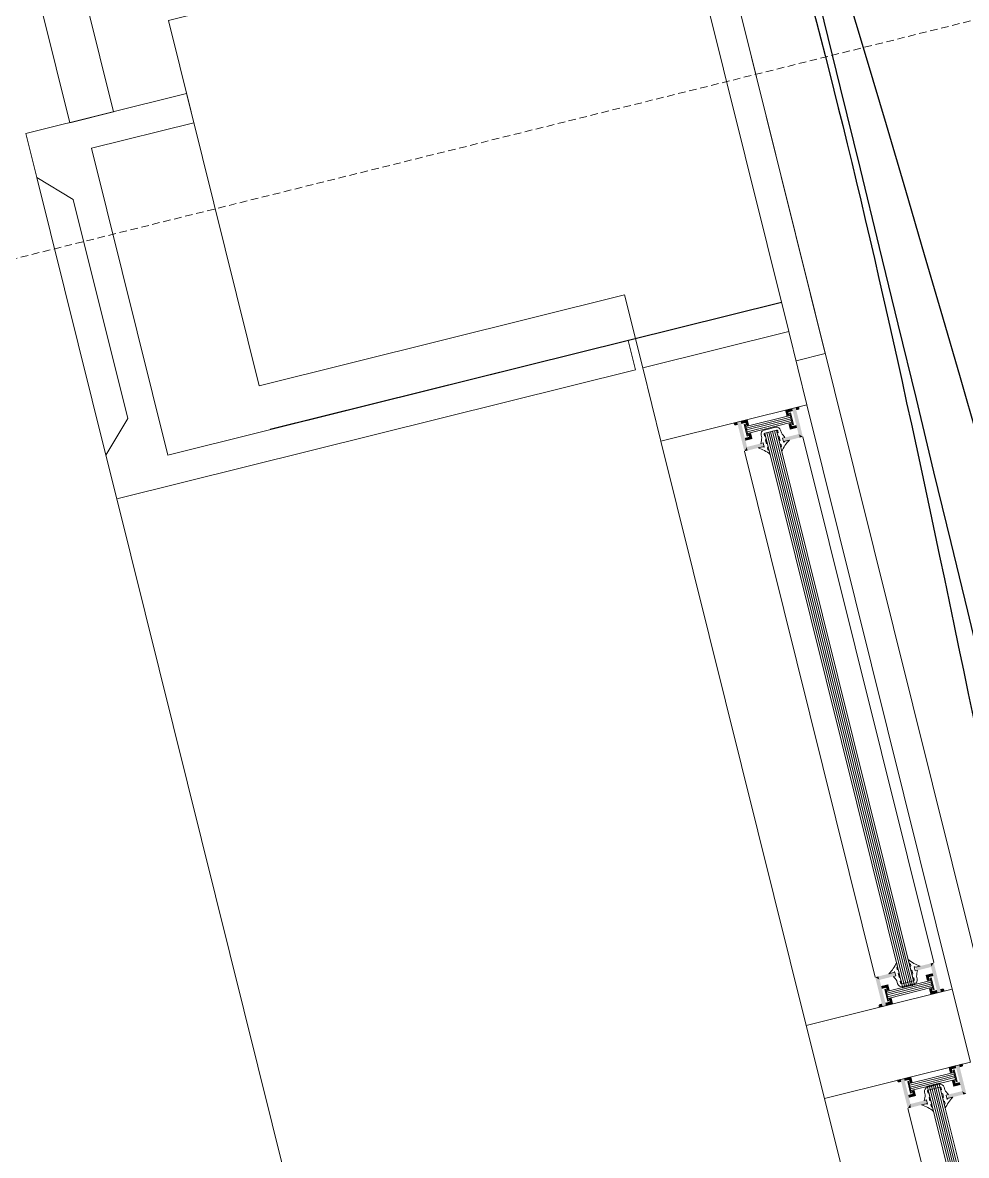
# Model space of a CAD drawing. Header units: inches. Extents: x 122939 to 389145, y 29603 to 574065.
# Drawn here: x 335317 to 335944, y 507196 to 507948 of the extents above; entities that cross this region are included whole.
import ezdxf

# ---------------------------------------------------------------- set-up
doc = ezdxf.new("R2010")
doc.units = ezdxf.units.IN
doc.header["$MEASUREMENT"] = 0
doc.linetypes.add('DASHED', pattern=[0.75, 0.5, -0.25])
doc.linetypes.add('HIDDEN', pattern=[0.375, 0.25, -0.125])
for name, color, linetype in [('8', 8, 'Continuous'), ('A-Hidden', 8, 'HIDDEN'), ('A-WALL', 7, 'Continuous'), ('gypsum', 31, 'Continuous')]:
    doc.layers.add(name, color=color, linetype=linetype)
for name, color, linetype, lineweight in [('A-FLOR-SLAB', 7, 'Continuous', 40), ('A-GLAZ', 134, 'Continuous', 18), ('A-RNDR-ALUM', 1, 'Continuous', 9), ('A-RNDR-CONC', 2, 'Continuous', 18), ('A-RNDR-PLST', 1, 'Continuous', 9), ('A-RNDR-PT36', 253, 'Continuous', 20), ('A-WALL-STON', 4, 'Continuous', 18), ('GRC', 41, 'Continuous', 0)]:
    doc.layers.add(name, color=color, linetype=linetype, lineweight=lineweight)

# ---------------------------------------------------------------- blocks, each defined once
blk = doc.blocks.new('sec ciur')
at = {"layer": '8'}
for points, knots in [([(-17.32255293591879, -133.5639368155971, 2.289047289487974e-05), (-64.37344650056912, -1164.425118909392, 2.292919875267977e-05), (60.39826410682872, -2221.31414069637, 2.298466098702334e-05), (-111.1499501655344, -2339.864786876191, 2.162671394550543e-05), (-75.03343130991561, -3203.2750986584, 2.240870311014218e-05)], [364.3751048704897, 364.3751048704897, 364.3751048704897, 364.3751048704897, 944.5259550131184, 3110.31382546021, 3110.31382546021, 3110.31382546021, 3110.31382546021]), ([(1.856086771411356, -140.0491471653222, 2.289052731637982e-05), (6.664027114689816, -1367.070446489495, 2.292920972047979e-05), (75.86920769797871, -2377.409514449537, 2.298473959385814e-05), (-34.09848121058894, -2247.301838280284, 2.161623412048549e-05), (-25.96492531115655, -3203.275098657061, 2.242029025453958e-05)], [364.6469562146419, 364.6469562146419, 364.6469562146419, 364.6469562146419, 944.5259550131184, 3120.888390920752, 3120.888390920752, 3120.888390920752, 3120.888390920752]), ([(7.172824973065872, -139.5728663862101, 2.289354979097963e-05), (2.595465994207188, -374.6237327778363, 2.292978550067978e-05), (84.28556850546738, -1831.419381409534, 2.296746677779701e-05), (59.37311759655131, -2767.518135040824, 2.211191353417366e-05), (43.38258401822532, -3203.275098655373, 2.212677466498073e-05)], [380.0385463844473, 380.0385463844473, 380.0385463844473, 380.0385463844473, 944.5259550131184, 2562.967604305761, 2562.967604305761, 2562.967604305761, 2562.967604305761])]:
    blk.add_open_spline(points, degree=3, knots=knots, dxfattribs=at)
blk = doc.blocks.new('GLAZ-2')
at = {"layer": 'A-GLAZ'}
for p, q in [((-26.27995439694496, 2838.465835913783, 0.003409208164080689), (-26.27995596569963, 2458.534198798123, 0.003409208164080689)), ((-24.9452864274499, 2838.465835904353, 0.003409208164080689), (-24.94528799620457, 2458.534198807727, 0.003409208164080689)), ((-23.61061846493976, 2838.465835894749, 0.003409208164080689), (-23.61062003386905, 2458.534198817215, 0.003409208164080689)), ((-22.27595049492083, 2838.465835885087, 0.003409208164080689), (-22.27595206373371, 2458.534198826936, 0.003409208164080689)), ((-20.94128252536757, 2838.465835875715, 0.003409208164080689), (-20.94128409423865, 2458.534198836482, 0.003409208164080689)), ((-19.60661456291564, 2838.465835866169, 0.003409208164080689), (-19.6066161316121, 2458.534198846086, 0.003409208164080689)), ((-18.27194659272209, 2838.465835856507, 0.003409208164080689), (-18.27194811101072, 2458.534198855574, 0.003409208164080689)), ((-26.27995439566439, 511.5564514930011, -0.0007184783825887511), (-26.27995596581604, 2391.714646525506, 0.004127730829686641)), ((-24.94528642622754, 511.5564515025471, -0.0007184783825887511), (-24.94528799620457, 2391.714646515902, 0.004127730829686641)), ((-23.6106184637174, 511.5564515119768, -0.0007184783825887511), (-23.61062003375264, 2391.714646506123, 0.004127730829686641)), ((-22.27595049375668, 511.5564515218721, -0.0007184783825887511), (-22.2759520636755, 2391.714646496577, 0.004127730829686641)), ((-20.94128252414521, 511.5564515311853, -0.0007184783825887511), (-20.94128409418045, 2391.714646487089, 0.004127730829686641)), ((-19.60661456163507, 511.5564515406149, -0.0007184783825887511), (-19.60661613167031, 2391.714646477369, 0.004127730829686641)), ((-18.27194659155793, 511.5564515502774, -0.0007184783825887511), (-18.2719481108943, 2391.714646467823, 0.004127730829686641))]:
    blk.add_line(p, q, dxfattribs=at)
at = {"layer": 'A-RNDR-ALUM'}
for p, q in [((-49.98927482002182, 2450.000019664294), (-49.98927179473685, 2850.000015036145, 0.003409208164084662)), ((-38.16279002511874, 2847.37894141319, 0.003409457184726719), (-37.49545604368905, 2847.378941408359, 0.003409457184726719)), ((-38.16279008227866, 2839.370933579863, 0.003409457184726719), (-38.16279002511874, 2847.37894141319, 0.003409457184726719)), ((-38.16279002506053, 2847.378941411967, 0.003409457184726719), (-37.49545604368905, 2847.378941407136, 0.003409457184726719)), ((-38.16279008233687, 2839.370933578699, 0.003409457184726719), (-38.16279002506053, 2847.378941411967, 0.003409457184726719)), ((-37.49545610096538, 2839.37093357509, 0.003409457184726719), (-37.49545604368905, 2847.378941408359, 0.003409457184726719)), ((-37.49545610096538, 2839.370933573984, 0.003409457184726719), (-37.49545604368905, 2847.378941407136, 0.003409457184726719)), ((-37.49545605567982, 2845.710606468667, 0.003409457184726719), (-7.056443175533786, 2845.710606251145, 0.003409457184726719)), ((-37.49545605573803, 2845.710606469598, 0.003409457184726719), (-7.056443175708409, 2845.710606251669, 0.003409457184726719)), ((-37.49545606400352, 2844.542771966138, 0.003409457184726719), (-7.05644318391569, 2844.542771747801, 0.003409457184726719)), ((-37.49545606394531, 2844.542771965149, 0.003409457184726719), (-7.056443184032105, 2844.542771747685, 0.003409457184726719)), ((-36.0170524045825, 2847.378941397823, 0.003409457184726719), (-35.34971841593506, 2847.378941393108, 0.003409457184726719)), ((-36.01705240475712, 2847.378941396601, 0.003409457184726719), (-35.34971841599327, 2847.378941391944, 0.003409457184726719)), ((-6.389109174837358, 2847.378941186005, 0.003409457184726719), (-7.056443163601216, 2847.37894119072, 0.003409457184726719)), ((-7.056443220819347, 2839.370933357568, 0.003409457184726719), (-7.056443163601216, 2847.37894119072, 0.003409457184726719)), ((-6.389109174953774, 2847.378941184666, 0.003409457184726719), (-7.056443163659424, 2847.37894118944, 0.003409457184726719)), ((-7.056443220935762, 2839.370933356113, 0.003409457184726719), (-7.056443163659424, 2847.37894118944, 0.003409457184726719)), ((-6.389109232113697, 2839.370933352562, 0.003409457184726719), (-6.389109174837358, 2847.378941186005, 0.003409457184726719)), ((-6.389109232055489, 2839.370933351398, 0.003409457184726719), (-6.389109174953774, 2847.378941184666, 0.003409457184726719)), ((49.98927492112853, 2450.000019664352), (49.98927813547198, 2850.022322115663, 0.003409332674405691)), ((-38.16279008227866, 2839.370933579863, 0.003409457184726719), (-37.49545610096538, 2839.37093357509, 0.003409457184726719)), ((-38.16279008233687, 2839.370933578699, 0.003409457184726719), (-37.49545610096538, 2839.370933573984, 0.003409457184726719)), ((-37.49545607244363, 2843.37493752077, 0.003409457184726719), (-7.056443192297593, 2843.374937302899, 0.003409457184726719)), ((-37.49545607226901, 2843.374937519664, 0.003409457184726719), (-7.056443192181177, 2843.374937301152, 0.003409457184726719)), ((-37.49545608070912, 2842.207103017252, 0.003409457184726719), (-7.056443200679496, 2842.207102798973, 0.003409457184726719)), ((-37.49545608076733, 2842.207103016088, 0.003409457184726719), (-7.056443200621288, 2842.207102797925, 0.003409457184726719)), ((-37.49545608897461, 2841.039268571825, 0.003409457184726719), (-7.056443208944984, 2841.039268354478, 0.003409457184726719)), ((-37.49545608897461, 2841.039268570545, 0.003409457184726719), (-7.056443209061399, 2841.039268353255, 0.003409457184726719)), ((-36.01705246185884, 2839.370933564554, 0.003409457184726719), (-35.34971847315319, 2839.37093355984, 0.003409457184726719)), ((-36.01705246203346, 2839.370933563332, 0.003409457184726719), (-35.34971847332781, 2839.370933558559, 0.003409457184726719)), ((-6.389109232113697, 2839.370933352562, 0.003409457184726719), (-7.056443220819347, 2839.370933357568, 0.003409457184726719)), ((-6.389109232055489, 2839.370933351398, 0.003409457184726719), (-7.056443220935762, 2839.370933356113, 0.003409457184726719)), ((-38.16279008216225, 2460.629101121565, 0.003409457184726719), (-37.49545610073255, 2460.629101126397, 0.003409457184726719)), ((-38.16279008216225, 2460.629101121565, 0.003409457184726719), (-38.16279002488591, 2452.621093288413, 0.003409457184726719)), ((-38.16279008222045, 2460.629101122788, 0.003409457184726719), (-37.49545610084897, 2460.629101127677, 0.003409457184726719)), ((-38.16279008222045, 2460.629101122788, 0.003409457184726719), (-38.16279002488591, 2452.621093289461, 0.003409457184726719)), ((-37.49545610073255, 2460.629101126397, 0.003409457184726719), (-37.49545604345622, 2452.62109329307, 0.003409457184726719)), ((-37.49545610084897, 2460.629101127677, 0.003409457184726719), (-37.49545604357263, 2452.621093294118, 0.003409457184726719)), ((-36.01705246180063, 2460.629101136816, 0.003409457184726719), (-35.34971847297857, 2460.629101141705, 0.003409457184726719)), ((-36.01705246197525, 2460.629101138155, 0.003409457184726719), (-35.3497184732114, 2460.629101142753, 0.003409457184726719)), ((-6.389109231997281, 2460.629101348983, 0.003409457184726719), (-7.056443220702931, 2460.629101343977, 0.003409457184726719)), ((-7.056443220702931, 2460.629101343977, 0.003409457184726719), (-7.056443163484801, 2452.621093510708, 0.003409457184726719)), ((-6.389109231997281, 2460.629101349914, 0.003409457184726719), (-7.056443220761139, 2460.629101345316, 0.003409457184726719)), ((-7.056443220761139, 2460.629101345316, 0.003409457184726719), (-7.056443163543008, 2452.621093511989, 0.003409457184726719)), ((-6.389109231997281, 2460.629101348983, 0.003409457184726719), (-6.389109174837358, 2452.621093515481, 0.003409457184726719)), ((-6.389109231997281, 2460.629101349914, 0.003409457184726719), (-6.389109174720943, 2452.62109351682, 0.003409457184726719)), ((-37.4954560889164, 2458.960766129603, 0.003409457184726719), (-7.056443208944984, 2458.960766346951, 0.003409457184726719)), ((-37.49545608885819, 2458.960766131, 0.003409457184726719), (-7.056443208828568, 2458.960766348231, 0.003409457184726719)), ((-37.49545608065091, 2457.792931684235, 0.003409457184726719), (-7.056443200563081, 2457.792931902455, 0.003409457184726719)), ((-37.4954560805345, 2457.792931685224, 0.003409457184726719), (-7.056443200446665, 2457.792931903561, 0.003409457184726719)), ((-37.49545607232722, 2456.625097180717, 0.003409457184726719), (-7.05644319212297, 2456.625097398472, 0.003409457184726719)), ((-37.49545607215259, 2456.625097181706, 0.003409457184726719), (-7.056443192064762, 2456.625097400392, 0.003409457184726719)), ((-37.4954560638871, 2455.457262735232, 0.003409457184726719), (-7.056443183741067, 2455.457262953627, 0.003409457184726719)), ((-37.4954560638289, 2455.457262736338, 0.003409457184726719), (-7.05644318391569, 2455.457262953743, 0.003409457184726719)), ((-37.4954560555052, 2454.28942823282, 0.003409457184726719), (-7.056443175359163, 2454.289428450284, 0.003409457184726719)), ((-37.49545605544699, 2454.289428231888, 0.003409457184726719), (-7.056443175533786, 2454.289428449876, 0.003409457184726719)), ((-38.16279002488591, 2452.621093288413, 0.003409457184726719), (-37.49545604345622, 2452.62109329307, 0.003409457184726719)), ((-38.16279002488591, 2452.621093289461, 0.003409457184726719), (-37.49545604357263, 2452.621093294118, 0.003409457184726719)), ((-36.01705240440788, 2452.621093303489, 0.003409457184726719), (-35.34971841576044, 2452.621093308262, 0.003409457184726719)), ((-36.0170524045825, 2452.621093304944, 0.003409457184726719), (-35.34971841581864, 2452.621093309601, 0.003409457184726719)), ((-6.389109174837358, 2452.621093515481, 0.003409457184726719), (-7.056443163484801, 2452.621093510708, 0.003409457184726719)), ((-6.389109174720943, 2452.62109351682, 0.003409457184726719), (-7.056443163543008, 2452.621093511989, 0.003409457184726719)), ((-38.16279002465308, 2397.627752035158, 0.004127979850332672), (-37.49545604351442, 2397.627752030501, 0.004127979850332672)), ((-38.16279008204583, 2389.619744201947, 0.004127979850332672), (-38.16279002465308, 2397.627752035158, 0.004127979850332672)), ((-38.1627900248277, 2397.62775203411, 0.004127979850332672), (-37.49545604345622, 2397.627752029337, 0.004127979850332672)), ((-38.16279008216225, 2389.619744200667, 0.004127979850332672), (-38.1627900248277, 2397.62775203411, 0.004127979850332672)), ((-37.49545610079076, 2389.619744197058, 0.004127979850332672), (-37.49545604351442, 2397.627752030501, 0.004127979850332672)), ((-37.49545610090718, 2389.619744195836, 0.004127979850332672), (-37.49545604345622, 2397.627752029337, 0.004127979850332672)), ((-37.49545605562162, 2395.959417090809, 0.004127979850332672), (-7.056443175475579, 2395.959416873229, 0.004127979850332672)), ((-37.49545605544699, 2395.959417091566, 0.004127979850332672), (-7.056443175650202, 2395.959416873578, 0.004127979850332672)), ((-37.49545606400352, 2394.791582588281, 0.004127979850332672), (-7.056443183741067, 2394.791582369769, 0.004127979850332672)), ((-37.4954560638289, 2394.791582587117, 0.004127979850332672), (-7.056443183857482, 2394.791582369653, 0.004127979850332672)), ((-37.49545607226901, 2393.623748142971, 0.004127979850332672), (-7.05644319212297, 2393.623747924925, 0.004127979850332672)), ((-37.49545607209438, 2393.62374814169, 0.004127979850332672), (-7.056443192064762, 2393.62374792312, 0.004127979850332672)), ((-36.01705240440788, 2397.627752019907, 0.004127979850332672), (-35.34971841576044, 2397.627752015134, 0.004127979850332672)), ((-36.01705240464071, 2397.627752018569, 0.004127979850332672), (-35.34971841581864, 2397.627752013912, 0.004127979850332672)), ((-6.389109174604528, 2397.627751807915, 0.004127979850332672), (-7.056443163484801, 2397.627751812688, 0.004127979850332672)), ((-7.056443220761139, 2389.61974397942, 0.004127979850332672), (-7.056443163484801, 2397.627751812688, 0.004127979850332672)), ((-6.389109174604528, 2397.627751806693, 0.004127979850332672), (-7.056443163484801, 2397.627751811524, 0.004127979850332672)), ((-7.056443220702931, 2389.619743978197, 0.004127979850332672), (-7.056443163484801, 2397.627751811524, 0.004127979850332672)), ((-6.389109231880866, 2389.619743974588, 0.004127979850332672), (-6.389109174604528, 2397.627751807915, 0.004127979850332672)), ((-6.389109231997281, 2389.619743973424, 0.004127979850332672), (-6.389109174604528, 2397.627751806693, 0.004127979850332672)), ((49.98927813657792, 2400.000034705154), (49.98927813663613, 499.999965291121, -0.0007183538722637486)), ((-38.16279008204583, 2389.619744201947, 0.004127979850332672), (-37.49545610079076, 2389.619744197058, 0.004127979850332672)), ((-38.16279008216225, 2389.619744200667, 0.004127979850332672), (-37.49545610090718, 2389.619744195836, 0.004127979850332672)), ((-37.49545608065091, 2392.455913639336, 0.004127979850332672), (-7.056443200621288, 2392.455913420999, 0.004127979850332672)), ((-37.4954560805927, 2392.455913638172, 0.004127979850332672), (-7.056443200504873, 2392.455913419893, 0.004127979850332672)), ((-37.4954560889164, 2391.288079193793, 0.004127979850332672), (-7.056443208886776, 2391.288078976562, 0.004127979850332672)), ((-37.49545608897461, 2391.288079192513, 0.004127979850332672), (-7.056443208712153, 2391.288078975165, 0.004127979850332672)), ((-36.01705246180063, 2389.619744186581, 0.004127979850332672), (-35.34971847292036, 2389.619744181808, 0.004127979850332672)), ((-36.01705246174242, 2389.619744185358, 0.004127979850332672), (-35.3497184732114, 2389.61974418076, 0.004127979850332672)), ((-6.389109231880866, 2389.619743974588, 0.004127979850332672), (-7.056443220761139, 2389.61974397942, 0.004127979850332672)), ((-6.389109231997281, 2389.619743973424, 0.004127979850332672), (-7.056443220702931, 2389.619743978197, 0.004127979850332672))]:
    blk.add_line(p, q, dxfattribs=at)
for points in [[(-49.98927482025465, 2850.000015037076), (49.98927492101211, 2850.000015037251), (49.9892748692655, 2899.999999996333), (-49.98927487194305, 2899.999999996275)], [(-49.98927482002182, 2450.000019664294), (49.98927492112853, 2450.000019664352), (49.98927486938192, 2400.000034705154), (-49.98927487188485, 2400.000034705212)]]:
    blk.add_lwpolyline(points, close=True, dxfattribs=at)
for points, const_width, elevation in [([(-43.69363500073086, 2848.617584706109, -0.4142135623730951), (-44.16410545568215, 2849.088055167929)], 0.9275942368101441, 0.003409457184726719), ([(-43.69363500049803, 2848.617584704945, -0.4142135623730951), (-44.16410545556573, 2849.088055166707)], 0.9275942368101441, 0.003409457184726719), ([(-0.7173264753073454, 2848.600784982496, 0.4142135623730949), (-0.2468560139532201, 2849.071255437681)], 0.9275942368101441, 0.003409457184726719), ([(-0.7173264753073454, 2848.60078498139, 0.4142135623730949), (-0.2468560138368048, 2849.071255436458)], 0.9275942368101441, 0.003409457184726719), ([(-43.69363500049803, 2451.382449995261, 0.4142135623730951), (-44.16410545550752, 2450.911979533616)], 0.9275942368101441, 0.003409457184726719), ([(-43.69363500038162, 2451.382449996483, 0.4142135623730951), (-44.16410545550752, 2450.911979534721)], 0.9275942368101441, 0.003409457184726719), ([(-0.7173264751327224, 2451.399249718932, -0.4142135623730949), (-0.2468560138950124, 2450.928779263806)], 0.9275942368101441, 0.003409457184726719), ([(-0.7173264750745147, 2451.399249719921, -0.4142135623730949), (-0.2468560137203895, 2450.928779264854)], 0.9275942368101441, 0.003409457184726719), ([(-43.69363500055624, 2398.866395328252, -0.4142135623730951), (-44.16410545544932, 2399.336865789955)], 0.927594236810144, 0.004127979850332672), ([(-43.69363500038162, 2398.86639532703, -0.4142135623730951), (-44.16410545556573, 2399.336865788791)], 0.927594236810144, 0.004127979850332672), ([(-0.7173264750163071, 2398.849595604581, 0.4142135623730949), (-0.2468560137203895, 2399.320066059765)], 0.927594236810144, 0.004127979850332672), ([(-0.7173264749580994, 2398.849595603475, 0.4142135623730949), (-0.2468560138368048, 2399.320066058659)], 0.927594236810144, 0.004127979850332672)]:
    blk.add_lwpolyline(points, format="xyb", dxfattribs=dict(at, const_width=const_width, elevation=elevation))
at = {"layer": 'A-RNDR-ALUM', "elevation": 2.490206460308009e-07}
for points in [[(-14.00100916728843, 2832.390093644266), (-15.602610726899, 2832.390093655849), (-15.60261074767914, 2829.469848537818, -0.0155525880924592), (-14.7753579117707, 2829.987691309769), (-11.59860684425803, 2829.987691287126, 0.1043043731108854), (-18.27194672072073, 2823.879049506621), (-18.27194670238532, 2826.459066748153, -0.0160355215991069), (-17.6046127139125, 2827.212203640898), (-17.60461270512315, 2828.458716511959), (-18.27194668329321, 2829.126050500141), (-18.27194666303694, 2831.957308809622), (-17.60461268475046, 2831.289974821208), (-17.60461266775383, 2833.663921582105), (-18.27194664604031, 2834.331255569705), (-18.27194662572583, 2837.162513879593), (-17.60461264773039, 2836.495179891237), (-17.60461261693854, 2837.798501859943, 0.4142135623730942), (-18.27194659505039, 2838.465835847775), (-26.27995439514052, 2838.465835905168, 0.4142135623730959), (-26.94728838303126, 2837.798501926824), (-26.94728841364849, 2836.495179958234), (-26.27995442593237, 2837.16251393687), (-26.27995444601402, 2834.331255626981), (-26.94728843413759, 2833.663921648869), (-26.94728845107602, 2831.289974888263), (-26.27995446306886, 2831.957308867073), (-26.27995448338334, 2829.126050557476), (-26.94728847115766, 2828.458716578665), (-26.94728848023806, 2827.212203707546, -0.0160355215991069), (-26.27995450230082, 2826.459066805255), (-26.27995452098548, 2823.879049563955, 0.1043043731108854), (-32.95329431019491, 2829.987691439979), (-29.77654324326431, 2829.987691417104, -0.0155525880924592), (-28.94929041410796, 2829.469848633278), (-28.94929039332783, 2832.390093751193), (-30.5508919529384, 2832.39009376266, 0.0216463737862068), (-28.94929036812391, 2835.918718338478), (-28.94929033319931, 2837.798501941259, -0.4142135623730379), (-26.27995438076323, 2840.467837855336), (-18.27194658073131, 2840.467837798118, -0.4142135623730357), (-15.60261066677049, 2837.798501845624), (-15.60261070163688, 2835.918718243076, 0.021646373786206)], [(-14.0010091670556, 2467.609941057162), (-15.60261072684079, 2467.609941045695), (-15.60261074767914, 2470.530186163553, 0.0155525880924592), (-14.77535791171249, 2470.012343391601), (-11.59860684408341, 2470.012343414244, -0.1043043731108854), (-18.27194672072073, 2476.120985194808), (-18.27194670215249, 2473.540967953391, 0.0160355215991069), (-17.60461271385429, 2472.787831060647), (-17.60461270494852, 2471.541318189527), (-18.27194668317679, 2470.873984201229), (-18.27194666297873, 2468.042725891923), (-17.60461268469226, 2468.710059880104), (-17.60461266775383, 2466.33611311944), (-18.27194664604031, 2465.668779131724), (-18.27194662555121, 2462.837520821835), (-17.60461264749756, 2463.504854810133), (-17.60461261676392, 2462.201532841544, -0.4142135623730942), (-18.27194659493398, 2461.534198853595), (-26.27995439502411, 2461.534198796377, -0.4142135623730959), (-26.94728838291485, 2462.201532774721), (-26.94728841364849, 2463.504854743311), (-26.27995442581596, 2462.837520764617), (-26.27995444601402, 2465.668779074447), (-26.94728843402117, 2466.336113052559), (-26.9472884509596, 2468.710059813282), (-26.27995446301065, 2468.042725834355), (-26.27995448326692, 2470.873984143895), (-26.94728847115766, 2471.541318122647), (-26.94728848023806, 2472.787830993824, 0.0160355215991069), (-26.27995450224262, 2473.540967896173), (-26.27995452086907, 2476.120985137473, -0.1043043731108854), (-32.9532943101367, 2470.012343261449), (-29.77654324297328, 2470.012343284267, 0.0155525880924592), (-28.94929041393334, 2470.530186068034), (-28.949290393095, 2467.609940950235), (-30.55089195282198, 2467.609940938826, -0.0216463737862068), (-28.9492903680075, 2464.081316362834), (-28.94929033314111, 2462.201532760111, 0.4142135623730379), (-26.27995438064681, 2459.532196846034), (-18.2719465806731, 2459.532196903427, 0.4142135623730357), (-15.60261066653766, 2462.201532855746), (-15.60261070134584, 2464.081316458469, -0.021646373786206)], [(-14.00100916699739, 2382.638904266292), (-15.60261072672438, 2382.638904277759), (-15.60261074762093, 2379.718659159902, -0.0155525880924592), (-14.77535791159607, 2380.236501931795), (-11.59860684419982, 2380.236501909094, 0.1043043731108854), (-18.27194672054611, 2374.12786012853), (-18.27194670215249, 2376.70787737018, -0.0160355215991069), (-17.60461271385429, 2377.461014262924), (-17.60461270494852, 2378.707527133869), (-18.27194668311859, 2379.374861122109), (-18.27194666292053, 2382.20611943159), (-17.60461268469226, 2381.538785443467), (-17.60461266769562, 2383.912732203957), (-18.27194664592389, 2384.580066191731), (-18.27194662566762, 2387.41132450162), (-17.60461264749756, 2386.743990513321), (-17.60461261676392, 2388.047312482086, 0.4142135623730942), (-18.27194659493398, 2388.714646469802), (-26.27995439502411, 2388.714646527253, 0.4142135623730959), (-26.94728838285664, 2388.047312548792), (-26.94728841353208, 2386.743990580202), (-26.27995442575775, 2387.411324558954), (-26.27995444601402, 2384.580066249007), (-26.94728843378834, 2383.912732270896), (-26.94728845084319, 2381.538785510173), (-26.27995446301065, 2382.206119488983), (-26.27995448332513, 2379.374861179502), (-26.94728847115766, 2378.707527200633), (-26.94728848012164, 2377.461014329689, -0.0160355215991069), (-26.27995450230082, 2376.707877427281), (-26.27995452086907, 2374.127860185923, 0.1043043731108854), (-32.95329431019491, 2380.236502062005), (-29.7765432431479, 2380.23650203913, -0.0155525880924592), (-28.94929041399155, 2379.718659255304), (-28.94929039321141, 2382.63890437322), (-30.55089195288019, 2382.63890438457, 0.0216463737862068), (-28.94929036789108, 2386.167528960563), (-28.94929033314111, 2388.047312563227, -0.4142135623730379), (-26.27995438058861, 2390.716648477304), (-18.2719465806731, 2390.716648420028, -0.4142135623730357), (-15.60261066653766, 2388.04731246765), (-15.60261070134584, 2386.167528864986, 0.021646373786206)]]:
    blk.add_lwpolyline(points, format="xyb", close=True, dxfattribs=at)
at = {"layer": 'A-RNDR-ALUM'}
for points in [[(-44.62790256366134, 2850.022322763689, 0.003409457184726719), (-44.62790257041343, 2849.088055172353, 0.003409457184726719), (-42.22550022701034, 2850.022322746401, 0.003409457184726719), (-43.69363499374595, 2849.088055165776, 0.003409457184726719)], [(-44.62790256371954, 2850.022322762292, 0.003409457184726719), (-44.62790257035522, 2849.088055171072, 0.003409457184726719), (-42.22550022701034, 2850.022322745237, 0.003409457184726719), (-43.69363499374595, 2849.088055164495, 0.003409457184726719)], [(-42.22550022701034, 2850.022322746401, 0.003409457184726719), (-43.69363499374595, 2849.088055165776, 0.003409457184726719), (-42.22550024057273, 2848.153787564021, 0.003409457184726719), (-43.69363500049803, 2848.15378757444, 0.003409457184726719)], [(-42.22550022701034, 2850.022322745237, 0.003409457184726719), (-43.69363499374595, 2849.088055164495, 0.003409457184726719), (-42.22550024039811, 2848.153787562624, 0.003409457184726719), (-43.69363500043983, 2848.15378757345, 0.003409457184726719)], [(-36.88682837545639, 2848.153787525895, 0.003409457184726719), (-35.01829320867546, 2850.022322694946, 0.003409457184726719), (-39.82309790328145, 2848.153787546849, 0.003409457184726719), (-39.82309788989369, 2850.022322729288, 0.003409457184726719)], [(-36.88682837545639, 2848.153787524556, 0.003409457184726719), (-35.01829320861725, 2850.022322693607, 0.003409457184726719), (-39.82309790328145, 2848.153787545569, 0.003409457184726719), (-39.82309788983548, 2850.022322728066, 0.003409457184726719)], [(-36.886828390765, 2846.018318820628, 0.003409457184726719), (-35.01829323719721, 2846.018318807241, 0.003409457184726719), (-36.88682837545639, 2848.153787525895, 0.003409457184726719), (-35.01829320867546, 2850.022322694946, 0.003409457184726719)], [(-36.8868283907068, 2846.018318819639, 0.003409457184726719), (-35.01829323725542, 2846.018318806251, 0.003409457184726719), (-36.88682837545639, 2848.153787524556, 0.003409457184726719), (-35.01829320861725, 2850.022322693607, 0.003409457184726719)], [(-7.524133105936926, 2848.153787315765, 0.003409457184726719), (-9.392668245942332, 2850.022322511533, 0.003409457184726719), (-4.587863585562445, 2848.153787294868, 0.003409457184726719), (-4.587863572058268, 2850.022322477191, 0.003409457184726719)], [(-7.524133121245541, 2846.018318610557, 0.003409457184726719), (-9.392668274405878, 2846.018318624003, 0.003409457184726719), (-7.524133105936926, 2848.153787315765, 0.003409457184726719), (-9.392668245942332, 2850.022322511533, 0.003409457184726719)], [(-7.524133121245541, 2846.018318609626, 0.003409457184726719), (-9.39266827434767, 2846.018318622839, 0.003409457184726719), (-7.524133105820511, 2848.153787314543, 0.003409457184726719), (-9.392668245767709, 2850.022322510311, 0.003409457184726719)], [(-7.524133105820511, 2848.153787314543, 0.003409457184726719), (-9.392668245767709, 2850.022322510311, 0.003409457184726719), (-4.587863585504238, 2848.153787293355, 0.003409457184726719), (-4.587863572058268, 2850.022322476027, 0.003409457184726719)], [(-2.185461227782071, 2850.022322459961, 0.003409457184726719), (-0.7173264738521539, 2849.088054858206, 0.003409457184726719), (-2.185461241169833, 2848.153787277639, 0.003409457184726719), (-0.7173264806624502, 2848.153787266987, 0.003409457184726719)], [(0.2169411089271307, 2850.022322442848, 0.003409457184726719), (0.216941102175042, 2849.088054851571, 0.003409457184726719), (-2.185461227782071, 2850.022322459961, 0.003409457184726719), (-0.7173264738521539, 2849.088054858206, 0.003409457184726719)], [(-2.185461227782071, 2850.022322458681, 0.003409457184726719), (-0.7173264739685692, 2849.088054856984, 0.003409457184726719), (-2.185461241111625, 2848.153787276184, 0.003409457184726719), (-0.7173264806624502, 2848.153787265823, 0.003409457184726719)], [(0.2169411088107154, 2850.022322441509, 0.003409457184726719), (0.2169411020586267, 2849.088054850406, 0.003409457184726719), (-2.185461227782071, 2850.022322458681, 0.003409457184726719), (-0.7173264739685692, 2849.088054856984, 0.003409457184726719)], [(-39.82309798529604, 2836.675643045863, 0.003409457184726719), (-39.82309797179187, 2838.544178228301, 0.003409457184726719), (-35.01829330407782, 2836.675643011462, 0.003409457184726719), (-36.88682844408322, 2838.544178207347, 0.003409457184726719)], [(-39.82309798529604, 2836.675643044757, 0.003409457184726719), (-39.82309797196649, 2838.544178227137, 0.003409457184726719), (-35.01829330401961, 2836.675643010356, 0.003409457184726719), (-36.88682844414143, 2838.544178206124, 0.003409457184726719)], [(-36.88682842877461, 2840.67964691238, 0.003409457184726719), (-35.01829327526502, 2840.679646899051, 0.003409457184726719), (-36.88682844408322, 2838.544178207347, 0.003409457184726719), (-35.01829330407782, 2836.675643011462, 0.003409457184726719)], [(-36.88682842877461, 2840.679646911158, 0.003409457184726719), (-35.01829327538144, 2840.679646897945, 0.003409457184726719), (-36.88682844414143, 2838.544178206124, 0.003409457184726719), (-35.01829330401961, 2836.675643010356, 0.003409457184726719)], [(-7.524133159371559, 2840.679646702367, 0.003409457184726719), (-9.392668312764727, 2840.679646715813, 0.003409457184726719), (-7.524133174680173, 2838.544177997275, 0.003409457184726719), (-9.392668341170065, 2836.675642828282, 0.003409457184726719)], [(-7.524133159255143, 2840.679646701086, 0.003409457184726719), (-9.392668312764727, 2840.679646714532, 0.003409457184726719), (-7.524133174680173, 2838.544177996053, 0.003409457184726719), (-9.39266834128648, 2836.67564282706, 0.003409457184726719)], [(-4.587863667518832, 2836.675642793765, 0.003409457184726719), (-4.587863654014654, 2838.544177976146, 0.003409457184726719), (-9.392668341170065, 2836.675642828282, 0.003409457184726719), (-7.524133174680173, 2838.544177997275, 0.003409457184726719)], [(-4.587863667460624, 2836.675642792718, 0.003409457184726719), (-4.587863654014654, 2838.54417797504, 0.003409457184726719), (-9.39266834128648, 2836.67564282706, 0.003409457184726719), (-7.524133174680173, 2838.544177996053, 0.003409457184726719)], [(-40.64862655557226, 2832.389505419473, 0.003409208164080689), (-40.648626564187, 2831.188304247335, 0.003409208164080689), (-29.91912161023356, 2832.389505342755, 0.003409208164080689), (-29.9191216189065, 2831.188304170559, 0.003409208164080689)], [(-40.64862655545585, 2832.389505418425, 0.003409208164080689), (-40.64862656407058, 2831.188304246345, 0.003409208164080689), (-29.91912161029177, 2832.389505341416, 0.003409208164080689), (-29.91912161884829, 2831.188304169453, 0.003409208164080689)], [(-40.64862656407058, 2831.188892668753, 0.003409208164080689), (-40.64862657285994, 2829.987691496499, 0.003409208164080689), (-29.91912161884829, 2831.188892591803, 0.003409208164080689), (-29.91912162752124, 2829.987691419781, 0.003409208164080689)], [(-40.64862656412879, 2831.188892667415, 0.003409208164080689), (-40.64862657274352, 2829.987691495393, 0.003409208164080689), (-29.9191216189065, 2831.188892590639, 0.003409208164080689), (-29.91912162746303, 2829.987691418617, 0.003409208164080689)], [(-4.320930958259851, 2832.389505159634, 0.003409208164080689), (-4.320930966991, 2831.188303987496, 0.003409208164080689), (-15.05043590412242, 2832.389505236351, 0.003409208164080689), (-15.05043591279536, 2831.188304064272, 0.003409208164080689)], [(-4.320930958143435, 2832.38950515847, 0.003409208164080689), (-4.320930966758169, 2831.188303986506, 0.003409208164080689), (-15.05043590412242, 2832.389505235129, 0.003409208164080689), (-15.05043591291178, 2831.188304063107, 0.003409208164080689)], [(-4.320930966874585, 2831.188892408682, 0.003409208164080689), (-4.320930975431111, 2829.98769123666, 0.003409208164080689), (-15.05043591279536, 2831.188892485516, 0.003409208164080689), (-15.05043592129368, 2829.987691313378, 0.003409208164080689)], [(-4.320930966874585, 2831.188892407634, 0.003409208164080689), (-4.320930975431111, 2829.987691235379, 0.003409208164080689), (-15.05043591285357, 2831.188892484352, 0.003409208164080689), (-15.0504359214101, 2829.987691312388, 0.003409208164080689)], [(-40.64862656395417, 2468.811142032675, 0.003409208164080689), (-40.64862657268532, 2470.012343204871, 0.003409208164080689), (-29.91912161867367, 2468.811142109742, 0.003409208164080689), (-29.91912162740482, 2470.012343281531, 0.003409208164080689)], [(-40.64862656407058, 2468.811142033897, 0.003409208164080689), (-40.64862657262711, 2470.012343206035, 0.003409208164080689), (-29.91912161873188, 2468.811142110848, 0.003409208164080689), (-29.91912162740482, 2470.01234328287, 0.003409208164080689)], [(-40.64862655551406, 2467.610529281897, 0.003409208164080689), (-40.64862656395417, 2468.811730453919, 0.003409208164080689), (-29.91912161023356, 2467.610529358848, 0.003409208164080689), (-29.91912161879009, 2468.811730530986, 0.003409208164080689)], [(-40.64862655539764, 2467.610529283003, 0.003409208164080689), (-40.64862656395417, 2468.811730455142, 0.003409208164080689), (-29.91912161017535, 2467.610529359954, 0.003409208164080689), (-29.91912161867367, 2468.811730531917, 0.003409208164080689)], [(-4.320930966699962, 2468.811142292689, 0.003409208164080689), (-4.320930975256488, 2470.012343464827, 0.003409208164080689), (-15.05043591279536, 2468.811142215913, 0.003409208164080689), (-15.05043592129368, 2470.012343388109, 0.003409208164080689)], [(-4.320930966641754, 2468.811142293853, 0.003409208164080689), (-4.320930975256488, 2470.012343466049, 0.003409208164080689), (-15.05043591267895, 2468.811142217019, 0.003409208164080689), (-15.05043592117727, 2470.012343389157, 0.003409208164080689)], [(-4.320930958259851, 2467.610529541911, 0.003409208164080689), (-4.320930966758169, 2468.811730713933, 0.003409208164080689), (-15.0504359039478, 2467.610529465077, 0.003409208164080689), (-15.05043591262074, 2468.811730637157, 0.003409208164080689)], [(-4.320930958201643, 2467.610529543075, 0.003409208164080689), (-4.320930966699962, 2468.811730714922, 0.003409208164080689), (-15.05043590400601, 2467.610529466358, 0.003409208164080689), (-15.05043591262074, 2468.811730638437, 0.003409208164080689)], [(-39.82309798517963, 2463.324391655624, 0.003409457184726719), (-39.82309797173366, 2461.455856473127, 0.003409457184726719), (-35.01829330407782, 2463.324391689908, 0.003409457184726719), (-36.88682844402501, 2461.455856493965, 0.003409457184726719)], [(-39.82309798529604, 2463.32439165673, 0.003409457184726719), (-39.82309797185007, 2461.455856474233, 0.003409457184726719), (-35.01829330378678, 2463.324391691189, 0.003409457184726719), (-36.88682844396681, 2461.455856495246, 0.003409457184726719)], [(-36.88682842859998, 2459.32038778899, 0.003409457184726719), (-35.01829327514861, 2459.320387802261, 0.003409457184726719), (-36.88682844402501, 2461.455856493965, 0.003409457184726719), (-35.01829330407782, 2463.324391689908, 0.003409457184726719)], [(-36.88682842865819, 2459.320387790154, 0.003409457184726719), (-35.01829327532323, 2459.320387803542, 0.003409457184726719), (-36.88682844396681, 2461.455856495246, 0.003409457184726719), (-35.01829330378678, 2463.324391691189, 0.003409457184726719)], [(-4.587863667344209, 2463.324391907605, 0.003409457184726719), (-4.587863654014654, 2461.455856725341, 0.003409457184726719), (-9.392668341170065, 2463.324391873321, 0.003409457184726719), (-7.524133174621966, 2461.455856704153, 0.003409457184726719)], [(-7.524133159196936, 2459.32038799912, 0.003409457184726719), (-9.392668312590104, 2459.320387985732, 0.003409457184726719), (-7.524133174621966, 2461.455856704153, 0.003409457184726719), (-9.392668341170065, 2463.324391873321, 0.003409457184726719)], [(-4.587863667344209, 2463.324391908769, 0.003409457184726719), (-4.587863653840031, 2461.455856726388, 0.003409457184726719), (-9.392668341170065, 2463.324391874427, 0.003409457184726719), (-7.524133174563758, 2461.455856705434, 0.003409457184726719)], [(-7.524133159196936, 2459.320388000284, 0.003409457184726719), (-9.39266831241548, 2459.320387987013, 0.003409457184726719), (-7.524133174563758, 2461.455856705434, 0.003409457184726719), (-9.392668341170065, 2463.324391874427, 0.003409457184726719)], [(-36.88682839041576, 2453.981715880858, 0.003409457184726719), (-35.0182932370808, 2453.98171589413, 0.003409457184726719), (-36.88682837528177, 2451.846247175534, 0.003409457184726719), (-35.01829320844263, 2449.977712006541, 0.003409457184726719)], [(-36.88682839059038, 2453.98171588179, 0.003409457184726719), (-35.0182932370808, 2453.981715895294, 0.003409457184726719), (-36.88682837533997, 2451.846247176873, 0.003409457184726719), (-35.01829320844263, 2449.977712007763, 0.003409457184726719)], [(-7.524133121129125, 2453.981716090813, 0.003409457184726719), (-9.392668274405878, 2453.981716077542, 0.003409457184726719), (-7.524133105645888, 2451.846247385663, 0.003409457184726719), (-9.392668245534878, 2449.977712189837, 0.003409457184726719)], [(-7.524133121070918, 2453.981716091861, 0.003409457184726719), (-9.392668274231255, 2453.981716078531, 0.003409457184726719), (-7.524133105704095, 2451.846247387002, 0.003409457184726719), (-9.392668245593086, 2449.977712191059, 0.003409457184726719)], [(-44.62790256354492, 2449.97771193774, 0.003409457184726719), (-44.6279025702388, 2450.911979529134, 0.003409457184726719), (-42.22550022683572, 2449.977711955027, 0.003409457184726719), (-43.69363499362953, 2450.911979535595, 0.003409457184726719)], [(-44.62790256360313, 2449.977711939195, 0.003409457184726719), (-44.62790257018059, 2450.911979530298, 0.003409457184726719), (-42.22550022689393, 2449.977711956191, 0.003409457184726719), (-43.69363499351311, 2450.911979536875, 0.003409457184726719)], [(-42.22550022683572, 2449.977711955027, 0.003409457184726719), (-43.69363499362953, 2450.911979535595, 0.003409457184726719), (-42.22550024039811, 2451.846247137408, 0.003409457184726719), (-43.69363500032341, 2451.84624712693, 0.003409457184726719)], [(-42.22550022689393, 2449.977711956191, 0.003409457184726719), (-43.69363499351311, 2450.911979536875, 0.003409457184726719), (-42.22550024022348, 2451.846247138747, 0.003409457184726719), (-43.69363500032341, 2451.846247128153, 0.003409457184726719)], [(-36.88682837528177, 2451.846247175534, 0.003409457184726719), (-35.01829320844263, 2449.977712006541, 0.003409457184726719), (-39.82309790310683, 2451.846247154521, 0.003409457184726719), (-39.82309788977727, 2449.97771197214, 0.003409457184726719)], [(-36.88682837533997, 2451.846247176873, 0.003409457184726719), (-35.01829320844263, 2449.977712007763, 0.003409457184726719), (-39.82309790304862, 2451.846247155801, 0.003409457184726719), (-39.82309788966086, 2449.977711973363, 0.003409457184726719)], [(-7.524133105645888, 2451.846247385663, 0.003409457184726719), (-9.392668245534878, 2449.977712189837, 0.003409457184726719), (-4.587863585329615, 2451.846247406676, 0.003409457184726719), (-4.587863571941853, 2449.977712224121, 0.003409457184726719)], [(-7.524133105704095, 2451.846247387002, 0.003409457184726719), (-9.392668245593086, 2449.977712191059, 0.003409457184726719), (-4.587863585329615, 2451.846247408015, 0.003409457184726719), (-4.587863571883645, 2449.97771222546, 0.003409457184726719)], [(-2.185461227782071, 2449.977712241525, 0.003409457184726719), (-0.7173264737939462, 2450.911979843222, 0.003409457184726719), (-2.185461241169833, 2451.846247423789, 0.003409457184726719), (-0.7173264805460349, 2451.846247434616, 0.003409457184726719)], [(-2.185461227665655, 2449.977712242748, 0.003409457184726719), (-0.7173264737939462, 2450.911979844444, 0.003409457184726719), (-2.18546124099521, 2451.846247425128, 0.003409457184726719), (-0.7173264804878272, 2451.846247435606, 0.003409457184726719)], [(0.216941109043546, 2449.97771225858, 0.003409457184726719), (0.2169411022332497, 2450.911979849858, 0.003409457184726719), (-2.185461227782071, 2449.977712241525, 0.003409457184726719), (-0.7173264737939462, 2450.911979843222, 0.003409457184726719)], [(0.2169411089271307, 2449.977712259861, 0.003409457184726719), (0.2169411022914574, 2450.911979851022, 0.003409457184726719), (-2.185461227665655, 2449.977712242748, 0.003409457184726719), (-0.7173264737939462, 2450.911979844444, 0.003409457184726719)], [(-44.62790256348671, 2400.271133385715, 0.004127979850332672), (-44.62790257006418, 2399.336865794263, 0.004127979850332672), (-42.22550022677751, 2400.271133368427, 0.004127979850332672), (-43.69363499357132, 2399.336865787918, 0.004127979850332672)], [(-44.62790256354492, 2400.271133384376, 0.004127979850332672), (-44.62790257018059, 2399.336865793215, 0.004127979850332672), (-42.22550022689393, 2400.271133367263, 0.004127979850332672), (-43.69363499357132, 2399.336865786638, 0.004127979850332672)], [(-42.22550022677751, 2400.271133368427, 0.004127979850332672), (-43.69363499357132, 2399.336865787918, 0.004127979850332672), (-42.2255002403399, 2398.402598186047, 0.004127979850332672), (-43.69363500032341, 2398.402598196582, 0.004127979850332672)], [(-42.22550022689393, 2400.271133367263, 0.004127979850332672), (-43.69363499357132, 2399.336865786638, 0.004127979850332672), (-42.22550024028169, 2398.402598184824, 0.004127979850332672), (-43.69363500032341, 2398.402598195418, 0.004127979850332672)], [(-36.88682837528177, 2398.402598147863, 0.004127979850332672), (-35.01829320844263, 2400.271133316914, 0.004127979850332672), (-39.82309790316503, 2398.402598168934, 0.004127979850332672), (-39.82309788966086, 2400.271133351373, 0.004127979850332672)], [(-36.88682837528177, 2398.402598146698, 0.004127979850332672), (-35.01829320844263, 2400.271133315691, 0.004127979850332672), (-39.82309790299041, 2398.402598167595, 0.004127979850332672), (-39.82309788966086, 2400.271133350034, 0.004127979850332672)], [(-36.88682839059038, 2396.267129442596, 0.004127979850332672), (-35.0182932370808, 2396.267129429267, 0.004127979850332672), (-36.88682837528177, 2398.402598147863, 0.004127979850332672), (-35.01829320844263, 2400.271133316914, 0.004127979850332672)], [(-36.88682839053217, 2396.267129441723, 0.004127979850332672), (-35.01829323713901, 2396.267129428219, 0.004127979850332672), (-36.88682837528177, 2398.402598146698, 0.004127979850332672), (-35.01829320844263, 2400.271133315691, 0.004127979850332672)], [(-7.524133105820511, 2398.402597937791, 0.004127979850332672), (-9.392668245593086, 2400.271133133734, 0.004127979850332672), (-4.587863585329615, 2398.402597916836, 0.004127979850332672), (-4.587863571825437, 2400.271133099275, 0.004127979850332672)], [(-7.524133120954502, 2396.267129232641, 0.004127979850332672), (-9.39266827434767, 2396.267129245913, 0.004127979850332672), (-7.524133105820511, 2398.402597937791, 0.004127979850332672), (-9.392668245593086, 2400.271133133734, 0.004127979850332672)], [(-7.524133120896295, 2396.267129231535, 0.004127979850332672), (-9.392668274289463, 2396.267129244981, 0.004127979850332672), (-7.524133105762303, 2398.402597936452, 0.004127979850332672), (-9.392668245593086, 2400.271133132337, 0.004127979850332672)], [(-7.524133105762303, 2398.402597936452, 0.004127979850332672), (-9.392668245593086, 2400.271133132337, 0.004127979850332672), (-4.587863585213199, 2398.402597915556, 0.004127979850332672), (-4.587863571825437, 2400.271133097995, 0.004127979850332672)], [(-2.185461227665655, 2400.271133082046, 0.004127979850332672), (-0.7173264737357385, 2399.336865480174, 0.004127979850332672), (-2.185461241111625, 2398.402597899665, 0.004127979850332672), (-0.7173264805460349, 2398.402597889013, 0.004127979850332672)], [(0.216941109043546, 2400.271133064874, 0.004127979850332672), (0.2169411022914574, 2399.336865473713, 0.004127979850332672), (-2.185461227665655, 2400.271133082046, 0.004127979850332672), (-0.7173264737357385, 2399.336865480174, 0.004127979850332672)], [(-2.185461227607448, 2400.271133080765, 0.004127979850332672), (-0.7173264737939462, 2399.336865478952, 0.004127979850332672), (-2.185461240937002, 2398.402597898268, 0.004127979850332672), (-0.7173264804296196, 2398.402597887791, 0.004127979850332672)], [(0.2169411089853384, 2400.271133063536, 0.004127979850332672), (0.2169411022914574, 2399.336865472374, 0.004127979850332672), (-2.185461227607448, 2400.271133080765, 0.004127979850332672), (-0.7173264737939462, 2399.336865478952, 0.004127979850332672)], [(-39.82309798517963, 2386.924453667831, 0.004127979850332672), (-39.82309797179187, 2388.792988850328, 0.004127979850332672), (-35.01829330390319, 2386.924453633605, 0.004127979850332672), (-36.88682844402501, 2388.792988829489, 0.004127979850332672)], [(-39.82309798523784, 2386.924453666783, 0.004127979850332672), (-39.82309797190828, 2388.79298884928, 0.004127979850332672), (-35.0182933039614, 2386.924453632324, 0.004127979850332672), (-36.88682844396681, 2388.792988828151, 0.004127979850332672)], [(-36.88682842865819, 2390.928457534465, 0.004127979850332672), (-35.01829327514861, 2390.928457521077, 0.004127979850332672), (-36.88682844402501, 2388.792988829489, 0.004127979850332672), (-35.01829330390319, 2386.924453633605, 0.004127979850332672)], [(-36.88682842865819, 2390.928457533242, 0.004127979850332672), (-35.01829327532323, 2390.928457519913, 0.004127979850332672), (-36.88682844396681, 2388.792988828151, 0.004127979850332672), (-35.0182933039614, 2386.924453632324, 0.004127979850332672)], [(-7.524133159138728, 2390.928457324335, 0.004127979850332672), (-9.392668312590104, 2390.928457337664, 0.004127979850332672), (-7.524133174447343, 2388.79298861936, 0.004127979850332672), (-9.392668341170065, 2386.924453450192, 0.004127979850332672)], [(-7.524133159196936, 2390.928457323113, 0.004127979850332672), (-9.39266831241548, 2390.9284573365, 0.004127979850332672), (-7.52413317450555, 2388.792988618079, 0.004127979850332672), (-9.392668341228273, 2386.92445344897, 0.004127979850332672)], [(-4.587863667518832, 2386.924453415792, 0.004127979850332672), (-4.587863653956447, 2388.792988598114, 0.004127979850332672), (-9.392668341170065, 2386.924453450192, 0.004127979850332672), (-7.524133174447343, 2388.79298861936, 0.004127979850332672)], [(-4.587863667344209, 2386.924453414686, 0.004127979850332672), (-4.587863653956447, 2388.792988597008, 0.004127979850332672), (-9.392668341228273, 2386.92445344897, 0.004127979850332672), (-7.52413317450555, 2388.792988618079, 0.004127979850332672)], [(-40.64862655545585, 2382.638316041441, 0.004127730829686641), (-40.64862656407058, 2381.437114869477, 0.004127730829686641), (-29.91912161023356, 2382.638315964781, 0.004127730829686641), (-29.91912161884829, 2381.437114792527, 0.004127730829686641)], [(-40.64862655539764, 2382.638316040335, 0.004127730829686641), (-40.64862656401237, 2381.437114868255, 0.004127730829686641), (-29.91912161017535, 2382.638315963442, 0.004127730829686641), (-29.91912161879009, 2381.437114791479, 0.004127730829686641)], [(-40.64862656407058, 2381.437703290896, 0.004127730829686641), (-40.64862657268532, 2380.236502118525, 0.004127730829686641), (-29.91912161873188, 2381.437703213771, 0.004127730829686641), (-29.91912162734661, 2380.236502041982, 0.004127730829686641)], [(-40.64862656407058, 2381.437703289615, 0.004127730829686641), (-40.6486265725689, 2380.236502117419, 0.004127730829686641), (-29.91912161884829, 2381.437703212781, 0.004127730829686641), (-29.91912162746303, 2380.236502040585, 0.004127730829686641)], [(-4.320930958143435, 2382.638315781543, 0.004127730829686641), (-4.320930966758169, 2381.43711460958, 0.004127730829686641), (-15.05043590388959, 2382.638315858319, 0.004127730829686641), (-15.05043591244612, 2381.437114686298, 0.004127730829686641)], [(-4.320930958085228, 2382.638315780438, 0.004127730829686641), (-4.320930966758169, 2381.437114608474, 0.004127730829686641), (-15.05043590412242, 2382.638315857213, 0.004127730829686641), (-15.05043591256253, 2381.437114685134, 0.004127730829686641)], [(-4.320930966699962, 2381.43770303065, 0.004127730829686641), (-4.320930975256488, 2380.236501858744, 0.004127730829686641), (-15.05043591256253, 2381.437703107542, 0.004127730829686641), (-15.05043592117727, 2380.236501935462, 0.004127730829686641)], [(-4.320930966758169, 2381.437703029602, 0.004127730829686641), (-4.320930975256488, 2380.236501857522, 0.004127730829686641), (-15.05043591262074, 2381.437703106378, 0.004127730829686641), (-15.05043592117727, 2380.236501934356, 0.004127730829686641)]]:
    blk.add_solid(points, dxfattribs=at)
for points in [[(-42.22550122602843, 2829.987103086663, 0.006818416328161377), (-39.82309887156589, 2832.389505413652, 0.006818416328161377), (-42.22550022701034, 2850.022322746401, 0.006818416328161377), (-39.82309788989369, 2850.022322729288, 0.006818416328161377)], [(-42.22550122602843, 2829.987103085383, 0.006818416328161377), (-39.82309887156589, 2832.389505412371, 0.006818416328161377), (-42.22550022701034, 2850.022322745237, 0.006818416328161377), (-39.82309788983548, 2850.022322728066, 0.006818416328161377)], [(-4.587864553788677, 2832.389505161613, 0.006818416328161377), (-2.18546222668374, 2829.987102799991, 0.006818416328161377), (-4.587863572058268, 2850.022322477191, 0.006818416328161377), (-2.185461227782071, 2850.022322459961, 0.006818416328161377)], [(-4.587864553730469, 2832.389505160216, 0.006818416328161377), (-2.185462226625532, 2829.987102798943, 0.006818416328161377), (-4.587863572058268, 2850.022322476027, 0.006818416328161377), (-2.185461227782071, 2850.022322458681, 0.006818416328161377)], [(-42.22550122602843, 2829.987103086663, 0.003409208164080689), (-39.82309887156589, 2832.389505413652, 0.003409208164080689), (-40.09003247669898, 2829.987103071297, 0.003409208164080689), (-40.09003245952772, 2832.389505415631, 0.003409208164080689)], [(-42.22550122602843, 2829.987103085383, 0.003409208164080689), (-39.82309887156589, 2832.389505412371, 0.003409208164080689), (-40.09003247664077, 2829.987103070074, 0.003409208164080689), (-40.09003245946951, 2832.389505414234, 0.003409208164080689)], [(-2.18546222668374, 2829.987102799991, 0.003409208164080689), (-4.587864553788677, 2832.389505161613, 0.003409208164080689), (-4.320930975431111, 2829.987102815416, 0.003409208164080689), (-4.320930958259851, 2832.389505159634, 0.003409208164080689)], [(-2.185462226625532, 2829.987102798943, 0.003409208164080689), (-4.587864553730469, 2832.389505160216, 0.003409208164080689), (-4.320930975605734, 2829.987102814368, 0.003409208164080689), (-4.320930958143435, 2832.38950515847, 0.003409208164080689)], [(-42.2255012257956, 2470.012931614881, 0.006818416328161377), (-39.82309887139127, 2467.610529287776, 0.006818416328161377), (-42.22550022683572, 2449.977711955027, 0.006818416328161377), (-39.82309788977727, 2449.97771197214, 0.006818416328161377)], [(-42.2255012257956, 2470.012931614881, 0.003409208164080689), (-39.82309887139127, 2467.610529287776, 0.003409208164080689), (-40.09003247658256, 2470.012931630248, 0.003409208164080689), (-40.0900324593531, 2467.610529285914, 0.003409208164080689)], [(-42.2255012257956, 2470.012931616046, 0.006818416328161377), (-39.82309887139127, 2467.610529288999, 0.006818416328161377), (-42.22550022689393, 2449.977711956191, 0.006818416328161377), (-39.82309788966086, 2449.977711973363, 0.006818416328161377)], [(-42.2255012257956, 2470.012931616046, 0.003409208164080689), (-39.82309887139127, 2467.610529288999, 0.003409208164080689), (-40.09003247658256, 2470.012931631296, 0.003409208164080689), (-40.09003245929489, 2467.610529287136, 0.003409208164080689)], [(-4.587864553672262, 2467.610529539874, 0.006818416328161377), (-2.185462226509117, 2470.012931901379, 0.006818416328161377), (-4.587863571941853, 2449.977712224121, 0.006818416328161377), (-2.185461227782071, 2449.977712241525, 0.006818416328161377)], [(-2.185462226509117, 2470.012931901379, 0.003409208164080689), (-4.587864553672262, 2467.610529539874, 0.003409208164080689), (-4.320930975314695, 2470.012931886071, 0.003409208164080689), (-4.320930958259851, 2467.610529541911, 0.003409208164080689)], [(-4.587864553555846, 2467.610529541213, 0.006818416328161377), (-2.185462226567324, 2470.012931902485, 0.006818416328161377), (-4.587863571883645, 2449.97771222546, 0.006818416328161377), (-2.185461227665655, 2449.977712242748, 0.006818416328161377)], [(-2.185462226567324, 2470.012931902485, 0.003409208164080689), (-4.587864553555846, 2467.610529541213, 0.003409208164080689), (-4.320930975431111, 2470.01293188706, 0.003409208164080689), (-4.320930958201643, 2467.610529543075, 0.003409208164080689)], [(-42.2255012258538, 2380.235913708631, 0.007536938993767329), (-39.82309887139127, 2382.63831603562, 0.007536938993767329), (-42.22550022677751, 2400.271133368427, 0.007536938993767329), (-39.82309788966086, 2400.271133351373, 0.007536938993767329)], [(-42.2255012257956, 2380.235913707467, 0.007536938993767329), (-39.82309887139127, 2382.638316034456, 0.007536938993767329), (-42.22550022689393, 2400.271133367263, 0.007536938993767329), (-39.82309788966086, 2400.271133350034, 0.007536938993767329)], [(-4.587864553555846, 2382.638315783581, 0.007536938993767329), (-2.185462226509117, 2380.235913422133, 0.007536938993767329), (-4.587863571825437, 2400.271133099275, 0.007536938993767329), (-2.185461227665655, 2400.271133082046, 0.007536938993767329)], [(-4.587864553614054, 2382.6383157823, 0.007536938993767329), (-2.185462226509117, 2380.235913420911, 0.007536938993767329), (-4.587863571825437, 2400.271133097995, 0.007536938993767329), (-2.185461227607448, 2400.271133080765, 0.007536938993767329)], [(-42.2255012258538, 2380.235913708631, 0.004127730829686641), (-39.82309887139127, 2382.63831603562, 0.004127730829686641), (-40.09003247652436, 2380.235913693323, 0.004127730829686641), (-40.0900324594113, 2382.638316037483, 0.004127730829686641)], [(-42.2255012257956, 2380.235913707467, 0.004127730829686641), (-39.82309887139127, 2382.638316034456, 0.004127730829686641), (-40.09003247646615, 2380.235913692217, 0.004127730829686641), (-40.09003245929489, 2382.638316036377, 0.004127730829686641)], [(-2.185462226509117, 2380.235913422133, 0.004127730829686641), (-4.587864553555846, 2382.638315783581, 0.004127730829686641), (-4.320930975256488, 2380.235913437442, 0.004127730829686641), (-4.320930958143435, 2382.638315781543, 0.004127730829686641)], [(-2.185462226509117, 2380.235913420911, 0.004127730829686641), (-4.587864553614054, 2382.6383157823, 0.004127730829686641), (-4.320930975314695, 2380.235913436452, 0.004127730829686641), (-4.320930958085228, 2382.638315780438, 0.004127730829686641)]]:
    blk.add_trace(points, dxfattribs=at)
at = {"layer": 'A-RNDR-PT36'}
for p, q in [((-42.22550122591201, 2829.98710307962, 0.003409208164080687), (-42.2255012257956, 2470.012931616686, 0.003409208164080689)), ((-2.185462226741947, 2470.012931903242, 0.003409208164080689), (-2.185462226509117, 2829.987102800049, 0.003409208164080689)), ((-2.185462226509117, 2380.235913420154, 0.004127730829686641), (-2.185462225344963, 520.0351846068515, -0.0007184783825887511))]:
    blk.add_line(p, q, dxfattribs=at)

msp = doc.modelspace()

# ---------------------------------------------------------------- linework, layer by layer
at = {"layer": 'A-Hidden', "linetype": 'DASHED', "lineweight": 0, "ltscale": 10}
msp.add_line((334915.8150519297, 507692.6542319619, 5.167699233396853e-05), (344654.5575433188, 510115.6368650467, -0.000817047251410955), dxfattribs=at)
at = {"layer": 'A-RNDR-CONC', "elevation": 2.974036634184607e-07}
msp.add_lwpolyline([(335414.166279941, 507949.407417937), (335753.8119730474, 508033.9106909753), (335826.2433499371, 507742.7858111694), (335729.2017233353, 507718.6420188728), (335717.1298271869, 507767.1628321736), (335474.5257606823, 507706.8033514321)], close=True, dxfattribs=at)
at = {"layer": 'A-RNDR-PLST', "color": 1, "ltscale": 0.03}
for p, q in [((335676.6451238012, 508426.9059545101, 2.974036634184607e-07), (335850.4804283386, 507728.2062429704, 2.974036634184607e-07)), ((335831.0721083963, 507723.3774858508, 2.974036634184607e-07), (335850.4804283383, 507728.2062429721, 2.974036634184607e-07))]:
    msp.add_line(p, q, dxfattribs=at)
at = {"layer": 'A-RNDR-PT36'}
for p, q in [((335326.7355222623, 507845.2159445676, 2.974036634184607e-07), (335372.6087276259, 507660.8368540242, 2.974036634184607e-07)), ((335379.8518653148, 507631.7243660435, 2.974036634184621e-07), (336080.0218419173, 504817.5171945911, 3.066178279593393e-09))]:
    msp.add_line(p, q, dxfattribs=at)
at = {"layer": 'A-WALL'}
msp.add_line((335821.4145860991, 507762.194135156, 0.007790680327219008), (335481.7688958596, 507677.6908628311, 0.007790680327219008), dxfattribs=at)
at = {"layer": 'A-WALL-STON', "elevation": 2.974036634184607e-07}
msp.add_lwpolyline([(335146.5996177938, 508693.4953342589), (335348.6048746422, 507881.5715707568), (335377.7173544593, 507888.8147064148), (335175.7120976108, 508700.7384699169)], dxfattribs=at)
msp.add_lwpolyline([(335319.492384573, 507874.3284325482), (335426.2381738351, 507900.8866040745), (335431.0669322945, 507881.4782787542), (335363.1377936733, 507864.5776241465), (335413.8397574961, 507660.7902082826), (335719.520883546, 507736.8431545778), (335724.3496420053, 507717.4348292574), (335379.8518653148, 507631.7243660436), (335372.6087276258, 507660.8368540243), (335387.1882944868, 507685.0739378039), (335350.9726060419, 507830.6363777067), (335326.7355222623, 507845.2159445676)], close=True, dxfattribs=at)
at = {"layer": 'GRC'}
for p, q in [((336545.5407615309, 504934.5363633322, 1.654478140327049e-07), (335676.645123802, 508426.9059545075, 1.597771115725843e-07)), ((336569.9654387791, 504836.365770236, 3.701847155150826e-07), (335676.6451238018, 508426.905954508, 2.956705040666996e-07))]:
    msp.add_line(p, q, dxfattribs=at)

# ---------------------------------------------------------------- block references
at = {"layer": 'A-FLOR-SLAB', "xscale": -1, "rotation": 13.97142328298538}
msp.add_blockref('GLAZ-2', (336477.9029210766, 504916.5093330231, 2.974036634184607e-07), dxfattribs=at)
at = {"layer": 'gypsum', "xscale": -1, "rotation": 13.97142328298802}
msp.add_blockref('sec ciur', (335814.9674798116, 508096.2125633735, -0.001273023250593715), dxfattribs=at)

doc.saveas('drawing.dxf')
